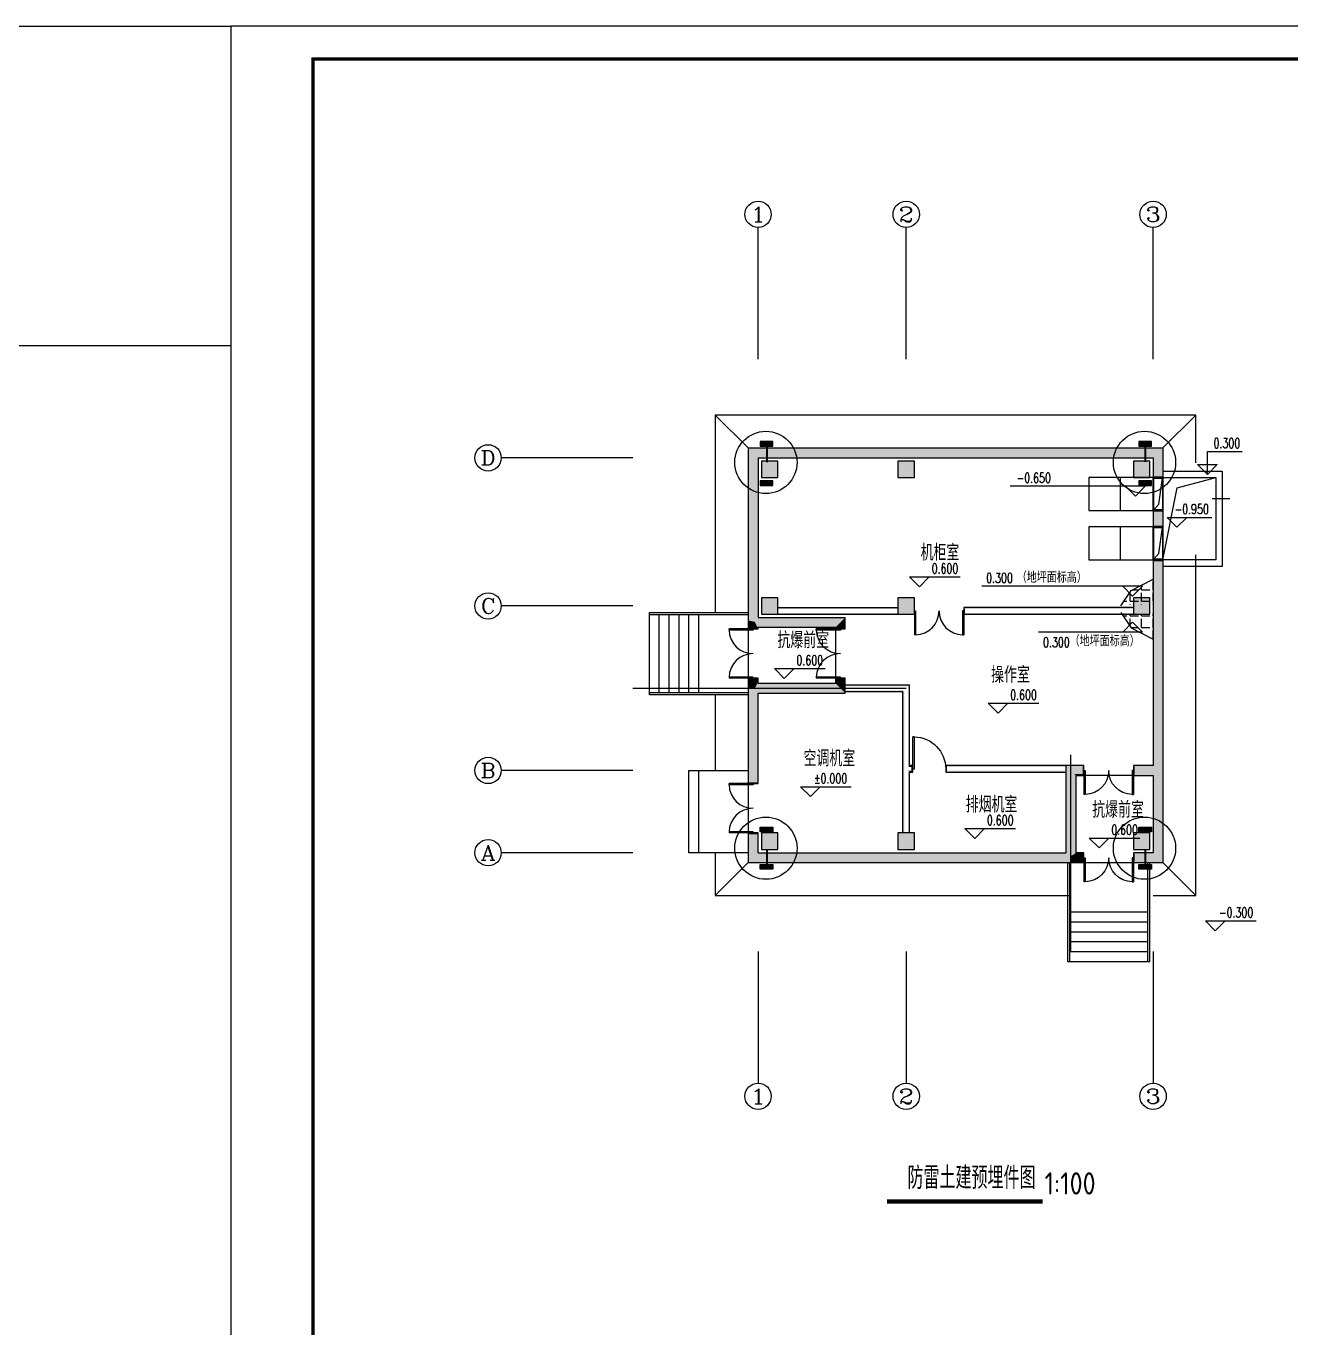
# Model space of a CAD drawing. Extents: x 5279878 to 5976284, y -275259 to -27697.
# Drawn here: x 5659463 to 5697884, y -231683 to -192120 of the extents above; entities that cross this region are included whole.
import ezdxf
from ezdxf.enums import TextEntityAlignment as Align

# ---------------------------------------------------------------- set-up
doc = ezdxf.new("R2010")
doc.units = 0
doc.header["$LTSCALE"] = 1000
doc.header["$MEASUREMENT"] = 0
doc.linetypes.add('CENTER2', pattern=[1.125, 0.75, -0.125, 0.125, -0.125])
doc.layers.get('0').update_dxf_attribs({"linetype": 'CONTINUOUS'})
for name, color, linetype in [('AXIS_TEXT', 7, 'CONTINUOUS'), ('DIM_SYMB', 3, 'CONTINUOUS'), ('PUB_HATCH', 8, 'CONTINUOUS'), ('PUB_TEXT', 7, 'CONTINUOUS'), ('PUB_TITLE', 4, 'CONTINUOUS'), ('WALL', 2, 'CONTINUOUS'), ('WIRE-接地', 4, 'CONTINUOUS'), ('建筑底图', 251, 'CONTINUOUS'), ('电气', 7, 'CONTINUOUS')]:
    doc.layers.add(name, color=color, linetype=linetype)
doc.styles.add('_HZTXT', font='txt.shx', dxfattribs={"width": 0.8, "bigfont": 'HZTXT.shx'})
doc.styles.add('_TCH_AXIS', font='COMPLEX', dxfattribs={"bigfont": 'GBCBIG'})
doc.styles.add('_TCH_DIM', font='SIMPLEX', dxfattribs={"bigfont": 'GBCBIG'})
doc.styles.add('COMPLEX', font='COMPLEX')
doc.styles.get("Standard").update_dxf_attribs({"font": 'GBENOR', "bigfont": 'GBCBIG'})
pattern_1 = [(225, (5730808.87, -174684.247), (22.45064, -22.45064), [])]
pattern_2 = [(225, (5719308.87, -174684.247), (22.45064, -22.45064), [])]

# ---------------------------------------------------------------- blocks, each defined once
blk = doc.blocks.new('$DorLib2D$00000002')
for p, q in [((-0.5, 0), (-0.5, 0.4875)), ((-0.475, 0.4875), (-0.5, 0.4875)), ((-0.475, 0), (-0.475, 0.4875)), ((0.475, 0), (0.475, 0.4875)), ((0.475, 0.4875), (0.5, 0.4875)), ((0.5, 0), (0.5, 0.4875)), ((-0.5, 0), (-0.475, 0)), ((0.5, 0), (0.475, 0))]:
    blk.add_line(p, q)
at = {"lineweight": 13}
for centre, start, end in [((-0.4875, 0), 0, 88.53072), ((0.4875, 0), 91.46928, 180)]:
    blk.add_arc(centre, 0.4875, start, end, dxfattribs=at)
blk = doc.blocks.new('$DorLib2D$00000001')
for p, q in [((0.45, 0.975), (0.5, 0.975)), ((0.45, 0), (0.45, 0.975)), ((0.5, 0), (0.5, 0.975)), ((0.5, 0), (0.45, 0))]:
    blk.add_line(p, q)
at = {"lineweight": 13}
blk.add_arc((0.475, 0), 0.975, 91.4693, 180, dxfattribs=at)
blk = doc.blocks.new('_FZH')
blk.add_lwpolyline([(-0.5, -0.5), (0.5, -0.5), (0.5, 0.5), (-0.5, 0.5)], close=True)
at = {"layer": 'PUB_HATCH'}
blk.add_solid([(-0.5, -0.5), (0.5, -0.5), (-0.5, 0.5), (0.5, 0.5)], dxfattribs=at)
blk = doc.blocks.new('_AXISO')
blk.add_circle((0, 0), 0.5)
at = {"layer": 'AXIS_TEXT', "style": 'COMPLEX', "width": 1.041667}
blk.add_attdef('A', text='', height=0.56, dxfattribs=at).set_placement((-0.25, -0.28), (0.25, -0.28), align=Align.FIT)

msp = doc.modelspace()

# ---------------------------------------------------------------- hatches: boundary and pattern name
at = {"layer": '建筑底图'}
for points in [[(5681697.2, -205241.9), (5681397.2, -204941.9), (5681397.2, -210191.9), (5681437.2, -210191.9), (5681597.2, -210225.2), (5681657.2, -210131.9), (5681697.2, -210091.9)], [(5681397.2, -204941.9), (5681397.2, -210191.9), (5681437.2, -210191.9), (5681437.2, -204981.9)], [(5681397.2, -204941.9), (5681697.2, -205241.9), (5693697.2, -205241.9), (5693997.2, -204941.9)], [(5681397.2, -204941.9), (5693997.2, -204941.9), (5693957.2, -204981.9), (5681437.2, -204981.9)], [(5681697.2, -205241.9), (5681697.2, -210091.9), (5681657.2, -210131.9), (5681657.2, -205201.9)], [(5681697.2, -205241.9), (5693697.2, -205241.9), (5693737.2, -205201.9), (5681657.2, -205201.9)], [(5693997.2, -204941.9), (5693697.2, -205241.9), (5693697.2, -205841.7), (5693997.2, -205841.7)], [(5693697.2, -205241.9), (5693697.2, -205841.7), (5693737.2, -205841.7), (5693737.2, -205201.9)], [(5693997.2, -204941.9), (5693997.2, -205841.7), (5693957.2, -205841.7), (5693957.2, -204981.9)], [(5682297.2, -205341.9), (5681797.2, -205341.9), (5681837.2, -205381.9), (5682257.2, -205381.9)], [(5681797.2, -205341.9), (5681797.2, -205841.9), (5681837.2, -205801.9), (5681837.2, -205381.9)], [(5682297.2, -205841.9), (5682297.2, -205341.9), (5682257.2, -205381.9), (5682257.2, -205801.9)], [(5686447.2, -205341.9), (5685947.2, -205341.9), (5685987.2, -205381.9), (5686407.2, -205381.9)], [(5685947.2, -205341.9), (5685947.2, -205841.9), (5685987.2, -205801.9), (5685987.2, -205381.9)], [(5686447.2, -205841.9), (5686447.2, -205341.9), (5686407.2, -205381.9), (5686407.2, -205801.9)], [(5693597.2, -205341.9), (5693097.2, -205341.9), (5693137.2, -205381.9), (5693557.2, -205381.9)], [(5693097.2, -205341.9), (5693097.2, -205841.9), (5693137.2, -205801.9), (5693137.2, -205381.9)], [(5693597.2, -205841.9), (5693597.2, -205341.9), (5693557.2, -205381.9), (5693557.2, -205801.9)], [(5681797.2, -205841.9), (5682297.2, -205841.9), (5682257.2, -205801.9), (5681837.2, -205801.9)], [(5685947.2, -205841.9), (5686447.2, -205841.9), (5686407.2, -205801.9), (5685987.2, -205801.9)], [(5693097.2, -205841.9), (5693597.2, -205841.9), (5693557.2, -205801.9), (5693137.2, -205801.9)], [(5693997.2, -205841.7), (5693697.2, -205841.7), (5693697.2, -205801.7), (5693997.2, -205801.7)], [(5693997.2, -206841.7), (5693697.2, -206841.7), (5693697.2, -207341.7), (5693997.2, -207341.7)], [(5693697.2, -206841.7), (5693697.2, -207341.7), (5693737.2, -207341.7), (5693737.2, -206841.7)], [(5693997.2, -206841.7), (5693697.2, -206841.7), (5693697.2, -206881.7), (5693997.2, -206881.7)], [(5693997.2, -206841.7), (5693997.2, -207341.7), (5693957.2, -207341.7), (5693957.2, -206841.7)], [(5693997.2, -207341.7), (5693697.2, -207341.7), (5693697.2, -207301.7), (5693997.2, -207301.7)], [(5693997.2, -208341.7), (5693697.2, -208341.7), (5693697.2, -214592.2), (5693737.2, -214632.2), (5693797.2, -214725.5), (5693957.2, -214692.2), (5693997.2, -214692.2)], [(5693697.2, -208341.7), (5693697.2, -214592.2), (5693737.2, -214632.2), (5693737.2, -208341.7)], [(5693997.2, -208341.7), (5693697.2, -208341.7), (5693697.2, -208381.7), (5693997.2, -208381.7)], [(5693997.2, -208341.7), (5693997.2, -214692.2), (5693957.2, -214692.2), (5693957.2, -208341.7)], [(5682297.2, -209491.9), (5681797.2, -209491.9), (5681837.2, -209531.9), (5682257.2, -209531.9)], [(5681797.2, -209491.9), (5681797.2, -209991.9), (5681837.2, -209951.9), (5681837.2, -209531.9)], [(5682297.2, -209991.9), (5682297.2, -209491.9), (5682257.2, -209531.9), (5682257.2, -209951.9)], [(5686447.2, -209491.9), (5685947.2, -209491.9), (5685987.2, -209531.9), (5686407.2, -209531.9)], [(5685947.2, -209491.9), (5685947.2, -209991.9), (5685987.2, -209951.9), (5685987.2, -209531.9)], [(5686447.2, -209991.9), (5686447.2, -209491.9), (5686407.2, -209531.9), (5686407.2, -209951.9)], [(5693597.2, -209491.9), (5693097.2, -209491.9), (5693137.2, -209531.9), (5693557.2, -209531.9)], [(5693097.2, -209491.9), (5693097.2, -209991.9), (5693137.2, -209951.9), (5693137.2, -209531.9)], [(5693597.2, -209991.9), (5693597.2, -209491.9), (5693557.2, -209531.9), (5693557.2, -209951.9)], [(5681797.2, -209991.9), (5682297.2, -209991.9), (5682257.2, -209951.9), (5681837.2, -209951.9)], [(5685947.2, -209831.9), (5685947.2, -209791.9), (5682297.2, -209791.9), (5682297.2, -209831.9)], [(5685947.2, -209991.9), (5685947.2, -209951.9), (5682297.2, -209951.9), (5682297.2, -209991.9)], [(5685947.2, -209991.9), (5686447.2, -209991.9), (5686407.2, -209951.9), (5685987.2, -209951.9)], [(5693097.2, -209831.9), (5693097.2, -209791.9), (5687947.2, -209791.9), (5687987.2, -209831.9)], [(5687947.2, -209791.9), (5687947.2, -209991.9), (5687987.2, -209951.9), (5687987.2, -209831.9)], [(5693097.2, -209991.9), (5693097.2, -209951.9), (5687987.2, -209951.9), (5687947.2, -209991.9)], [(5693097.2, -209991.9), (5693597.2, -209991.9), (5693557.2, -209951.9), (5693137.2, -209951.9)], [(5681437.2, -210191.9), (5681397.2, -210191.9), (5681397.2, -210441.9), (5681697.2, -210441.9), (5681697.2, -210391.9), (5681657.2, -210351.9), (5681597.2, -210225.2)], [(5681397.2, -210191.9), (5681397.2, -210441.9), (5681437.2, -210401.9), (5681437.2, -210191.9)], [(5681397.2, -210441.9), (5681697.2, -210441.9), (5681657.2, -210401.9), (5681437.2, -210401.9)], [(5681597.2, -210225.2), (5681657.2, -210351.9), (5681697.2, -210391.9), (5684047.2, -210391.9), (5684347.2, -210091.9), (5681697.2, -210091.9), (5681657.2, -210131.9)], [(5681697.2, -210091.9), (5684347.2, -210091.9), (5684307.2, -210131.9), (5681657.2, -210131.9)], [(5681697.2, -210441.9), (5681697.2, -210391.9), (5681657.2, -210351.9), (5681657.2, -210401.9)], [(5681697.2, -210391.9), (5684047.2, -210391.9), (5684087.2, -210351.9), (5681657.2, -210351.9)], [(5684347.2, -210091.9), (5684047.2, -210391.9), (5684047.2, -210441.4), (5684347.2, -210441.4)], [(5684047.2, -210391.9), (5684047.2, -210441.4), (5684087.2, -210401.4), (5684087.2, -210351.9)], [(5684047.2, -210441.4), (5684347.2, -210441.4), (5684307.2, -210401.4), (5684087.2, -210401.4)], [(5684347.2, -210441.4), (5684347.2, -210091.9), (5684307.2, -210131.9), (5684307.2, -210401.4)], [(5681657.2, -212131.9), (5681697.2, -212091.9), (5681697.2, -211941.9), (5681397.2, -211941.9), (5681397.2, -212241.9), (5681597.2, -212241.9)], [(5681697.2, -211941.9), (5681397.2, -211941.9), (5681437.2, -211981.9), (5681657.2, -211981.9)], [(5681397.2, -211941.9), (5681397.2, -212241.9), (5681437.2, -212241.9), (5681437.2, -211981.9)], [(5681697.2, -212091.9), (5681697.2, -211941.9), (5681657.2, -211981.9), (5681657.2, -212131.9)], [(5684047.2, -212091.9), (5684347.2, -212391.9), (5684347.2, -211941.4), (5684047.2, -211941.4)], [(5684347.2, -211941.4), (5684047.2, -211941.4), (5684087.2, -211981.4), (5684307.2, -211981.4)], [(5684047.2, -211941.4), (5684047.2, -212091.9), (5684087.2, -212131.9), (5684087.2, -211981.4)], [(5684347.2, -212391.9), (5684347.2, -211941.4), (5684307.2, -211981.4), (5684307.2, -212351.9)], [(5681597.2, -212241.9), (5681397.2, -212241.9), (5681397.2, -215141.9), (5681697.2, -215141.9), (5681697.2, -212391.9), (5681657.2, -212351.9)], [(5681397.2, -212241.9), (5681397.2, -215141.9), (5681437.2, -215101.9), (5681437.2, -212241.9)], [(5681597.2, -212241.9), (5681657.2, -212351.9), (5681697.2, -212391.9), (5684347.2, -212391.9), (5684047.2, -212091.9), (5681697.2, -212091.9), (5681657.2, -212131.9)], [(5681697.2, -212091.9), (5684047.2, -212091.9), (5684087.2, -212131.9), (5681657.2, -212131.9)], [(5681697.2, -215141.9), (5681697.2, -212391.9), (5681657.2, -212351.9), (5681657.2, -215101.9)], [(5681697.2, -212391.9), (5684347.2, -212391.9), (5684307.2, -212351.9), (5681657.2, -212351.9)], [(5684347.2, -212141.9), (5686297.2, -212141.9), (5686257.2, -212181.9), (5684347.2, -212181.9)], [(5684347.2, -212341.9), (5686097.2, -212341.9), (5686137.2, -212301.9), (5684347.2, -212301.9)], [(5686097.2, -214692.2), (5686097.2, -212341.9), (5686137.2, -212301.9), (5686137.2, -214692.2)], [(5686297.2, -214592.2), (5686297.2, -212141.9), (5686257.2, -212181.9), (5686257.2, -214632.2)], [(5686097.2, -216641.9), (5686137.2, -216641.9), (5686137.2, -214692.2), (5686097.2, -214692.2)], [(5686397.2, -214592.2), (5686297.2, -214592.2), (5686257.2, -214632.2), (5686357.2, -214632.2)], [(5686257.2, -216641.9), (5686297.2, -216641.9), (5686297.2, -214792.2), (5686257.2, -214752.2)], [(5686297.2, -214792.2), (5686397.2, -214792.2), (5686357.2, -214752.2), (5686257.2, -214752.2)], [(5686397.2, -214792.2), (5686397.2, -214592.2), (5686357.2, -214632.2), (5686357.2, -214752.2)], [(5691047.2, -214592.2), (5687397.2, -214592.2), (5687437.2, -214632.2), (5691047.2, -214632.2)], [(5687397.2, -214592.2), (5687397.2, -214792.2), (5687437.2, -214752.2), (5687437.2, -214632.2)], [(5687397.2, -214792.2), (5691047.2, -214792.2), (5691047.2, -214752.2), (5687437.2, -214752.2)], [(5691347.2, -214892.2), (5691047.2, -214592.2), (5691047.2, -217241.9), (5691087.2, -217281.9), (5691197.2, -217341.9), (5691307.2, -217281.9), (5691347.2, -217241.9)], [(5691047.2, -214592.2), (5691047.2, -217241.9), (5691087.2, -217281.9), (5691087.2, -214632.2)], [(5691047.2, -214592.2), (5691347.2, -214892.2), (5691597.5, -214892.2), (5691597.5, -214592.2)], [(5691597.5, -214592.2), (5691047.2, -214592.2), (5691087.2, -214632.2), (5691557.5, -214632.2)], [(5691597.5, -214892.2), (5691597.5, -214592.2), (5691557.5, -214632.2), (5691557.5, -214852.2)], [(5693737.2, -214632.2), (5693697.2, -214592.2), (5693097.5, -214592.2), (5693097.5, -214892.2), (5693697.2, -214892.2), (5693737.2, -214852.2), (5693797.2, -214725.5)], [(5693697.2, -214592.2), (5693097.5, -214592.2), (5693137.5, -214632.2), (5693737.2, -214632.2)], [(5693097.5, -214592.2), (5693097.5, -214892.2), (5693137.5, -214852.2), (5693137.5, -214632.2)], [(5693797.2, -214725.5), (5693737.2, -214852.2), (5693697.2, -214892.2), (5693697.2, -217241.9), (5693997.2, -217541.9), (5693997.2, -214692.2), (5693957.2, -214692.2)], [(5693997.2, -214692.2), (5693997.2, -217541.9), (5693957.2, -217501.9), (5693957.2, -214692.2)], [(5681397.2, -215141.9), (5681697.2, -215141.9), (5681657.2, -215101.9), (5681437.2, -215101.9)], [(5691347.2, -214892.2), (5691347.2, -217241.9), (5691307.2, -217281.9), (5691307.2, -214852.2)], [(5691347.2, -214892.2), (5691597.5, -214892.2), (5691557.5, -214852.2), (5691307.2, -214852.2)], [(5693097.5, -214892.2), (5693697.2, -214892.2), (5693737.2, -214852.2), (5693137.5, -214852.2)], [(5693697.2, -214892.2), (5693697.2, -217241.9), (5693737.2, -217281.9), (5693737.2, -214852.2)], [(5681397.2, -217541.9), (5681697.2, -217241.9), (5681697.2, -216641.9), (5681397.2, -216641.9)], [(5681697.2, -216641.9), (5681397.2, -216641.9), (5681437.2, -216681.9), (5681657.2, -216681.9)], [(5681397.2, -216641.9), (5681397.2, -217541.9), (5681437.2, -217501.9), (5681437.2, -216681.9)], [(5681697.2, -217241.9), (5681697.2, -216641.9), (5681657.2, -216681.9), (5681657.2, -217281.9)], [(5681797.2, -216641.9), (5681797.2, -217141.9), (5681837.2, -217101.9), (5681837.2, -216681.9)], [(5682297.2, -216641.9), (5681797.2, -216641.9), (5681837.2, -216681.9), (5682257.2, -216681.9)], [(5682297.2, -217141.9), (5682297.2, -216641.9), (5682257.2, -216681.9), (5682257.2, -217101.9)], [(5685947.2, -216641.9), (5685947.2, -217141.9), (5685987.2, -217101.9), (5685987.2, -216681.9)], [(5686447.2, -216641.9), (5685947.2, -216641.9), (5685987.2, -216681.9), (5686407.2, -216681.9)], [(5686447.2, -217141.9), (5686447.2, -216641.9), (5686407.2, -216681.9), (5686407.2, -217101.9)], [(5693597.2, -216641.9), (5693097.2, -216641.9), (5693137.2, -216681.9), (5693557.2, -216681.9)], [(5693097.2, -216641.9), (5693097.2, -217141.9), (5693137.2, -217101.9), (5693137.2, -216681.9)], [(5693597.2, -217141.9), (5693597.2, -216641.9), (5693557.2, -216681.9), (5693557.2, -217101.9)], [(5681797.2, -217141.9), (5682297.2, -217141.9), (5682257.2, -217101.9), (5681837.2, -217101.9)], [(5685947.2, -217141.9), (5686447.2, -217141.9), (5686407.2, -217101.9), (5685987.2, -217101.9)], [(5693097.2, -217141.9), (5693597.2, -217141.9), (5693557.2, -217101.9), (5693137.2, -217101.9)], [(5681697.2, -217241.9), (5681397.2, -217541.9), (5691197.2, -217541.9), (5691197.2, -217341.9), (5691087.2, -217281.9), (5691047.2, -217241.9)], [(5681397.2, -217541.9), (5691197.2, -217541.9), (5691197.2, -217501.9), (5681437.2, -217501.9)], [(5681697.2, -217241.9), (5691047.2, -217241.9), (5691087.2, -217281.9), (5681657.2, -217281.9)], [(5691197.2, -217341.9), (5691197.2, -217541.9), (5691597.5, -217541.9), (5691597.5, -217241.9), (5691347.2, -217241.9), (5691307.2, -217281.9)], [(5691197.2, -217541.9), (5691597.5, -217541.9), (5691557.5, -217501.9), (5691197.2, -217501.9)], [(5691597.5, -217241.9), (5691347.2, -217241.9), (5691307.2, -217281.9), (5691557.5, -217281.9)], [(5691597.5, -217541.9), (5691597.5, -217241.9), (5691557.5, -217281.9), (5691557.5, -217501.9)], [(5693997.2, -217541.9), (5693697.2, -217241.9), (5693097.5, -217241.9), (5693097.5, -217541.9)], [(5693697.2, -217241.9), (5693097.5, -217241.9), (5693137.5, -217281.9), (5693737.2, -217281.9)], [(5693097.5, -217241.9), (5693097.5, -217541.9), (5693137.5, -217501.9), (5693137.5, -217281.9)], [(5693097.5, -217541.9), (5693997.2, -217541.9), (5693957.2, -217501.9), (5693137.5, -217501.9)]]:
    msp.add_hatch(color=256, dxfattribs=at).paths.add_polyline_path(points)
h = msp.add_hatch(dxfattribs=at)
h.set_pattern_fill('ANGLE', color=256, scale=100, style=0)
h.set_pattern_definition([(0, (3288760.74, 613933.66), (0, 349.25), [254, -95.25]), (90, (3288760.74, 613933.66), (-349.25, 2e-14), [254, -95.25])])
h.paths.add_polyline_path([(5693697.2, -208929.6), (5693030.2, -209276.1), (5692749.6, -209697.3), (5693697.2, -209697.3)])
h = msp.add_hatch(dxfattribs=at)
h.set_pattern_fill('ANGLE', color=256, scale=100, style=0)
h.set_pattern_definition([(0, (3288760.74, 607900.14), (0, 349.25), [254, -95.25]), (90, (3288760.74, 607900.14), (-349.25, 2e-14), [254, -95.25])])
h.paths.add_polyline_path([(5693697.2, -209986.5), (5693697.2, -210754.2), (5693030.2, -210407.8), (5692749.6, -209986.5)])
at = {"layer": '电气'}
h = msp.add_hatch(dxfattribs=at)
h.set_pattern_fill('ANSI31', color=256, scale=20, angle=360, style=0)
h.set_pattern_definition(pattern_2)
h.paths.add_polyline_path([(5681763.5, -204742.8), (5681763.5, -204884.7), (5682148.5, -204884.7), (5682148.5, -204742.8)])
h = msp.add_hatch(dxfattribs=at)
h.set_pattern_fill('ANSI31', color=256, scale=20, angle=360, style=0)
h.set_pattern_definition(pattern_1)
h.paths.add_polyline_path([(5693263.5, -204742.8), (5693263.5, -204884.7), (5693648.5, -204884.7), (5693648.5, -204742.8)])
h = msp.add_hatch(dxfattribs=at)
h.set_pattern_fill('ANSI31', color=256, scale=20, angle=360, style=0)
h.set_pattern_definition([(225, (5719308.87, -173908.49), (22.45064, -22.45064), [])])
h.paths.add_polyline_path([(5681763.5, -205943.8), (5681763.5, -206085.7), (5682148.5, -206085.7), (5682148.5, -205943.8)])
h = msp.add_hatch(dxfattribs=at)
h.set_pattern_fill('ANSI31', color=256, scale=20, angle=360, style=0)
h.set_pattern_definition([(225, (5730808.87, -173908.49), (22.45064, -22.45064), [])])
h.paths.add_polyline_path([(5693263.5, -205943.8), (5693263.5, -206085.7), (5693648.5, -206085.7), (5693648.5, -205943.8)])
h = msp.add_hatch(dxfattribs=at)
h.set_pattern_fill('ANSI31', color=256, scale=20, angle=360, style=0)
h.set_pattern_definition([(225, (5719308.87, -173551.353), (22.45064, -22.45064), [])])
h.paths.add_polyline_path([(5681763.5, -216608.1), (5681763.5, -216466.2), (5682148.5, -216466.2), (5682148.5, -216608.1)])
h = msp.add_hatch(dxfattribs=at)
h.set_pattern_fill('ANSI31', color=256, scale=20, angle=360, style=0)
h.set_pattern_definition([(225, (5730808.87, -173551.353), (22.45064, -22.45064), [])])
h.paths.add_polyline_path([(5693263.5, -216608.1), (5693263.5, -216466.2), (5693648.5, -216466.2), (5693648.5, -216608.1)])
h = msp.add_hatch(dxfattribs=at)
h.set_pattern_fill('ANSI31', color=256, scale=20, angle=360, style=0)
h.set_pattern_definition(pattern_2)
h.paths.add_polyline_path([(5681763.5, -217741), (5681763.5, -217599.1), (5682148.5, -217599.1), (5682148.5, -217741)])
h = msp.add_hatch(dxfattribs=at)
h.set_pattern_fill('ANSI31', color=256, scale=20, angle=360, style=0)
h.set_pattern_definition(pattern_1)
h.paths.add_polyline_path([(5693263.5, -217741), (5693263.5, -217599.1), (5693648.5, -217599.1), (5693648.5, -217741)])

# ---------------------------------------------------------------- linework, layer by layer
at = {"layer": 'DIM_SYMB', "const_width": 140}
msp.add_lwpolyline([(5685617.6, -227840.5), (5690342.1, -227840.5)], dxfattribs=at)
at = {"layer": 'PUB_TITLE', "color": 4}
msp.add_lwpolyline([(5665679.7, -251519.8), (5749779.7, -251519.8), (5749779.7, -192119.8), (5665679.7, -192119.8)], close=True, dxfattribs=at)
at = {"layer": 'PUB_TITLE', "color": 4, "const_width": 100}
msp.add_lwpolyline([(5668179.7, -250519.8), (5748779.7, -250519.8), (5748779.7, -193119.8), (5668179.7, -193119.8)], close=True, dxfattribs=at)
at = {"layer": 'WALL', "color": 1, "ltscale": 10}
msp.add_lwpolyline([(5652948.1, -192119.8), (5665679.7, -192119.8), (5665679.7, -201834.9), (5652948.1, -201834.9)], close=True, dxfattribs=at)
at = {"layer": 'WIRE-接地', "linetype": 'CENTER2', "const_width": 60}
for points in [[(5681965.1, -205377), (5681965.1, -204884.7)], [(5693465.1, -205366.7), (5693465.1, -204884.7)], [(5681965.1, -217144.8), (5681965.1, -217599.1)], [(5693465.1, -217145.4), (5693465.1, -217599.1)]]:
    msp.add_lwpolyline(points, dxfattribs=at)
at = {"layer": '建筑底图'}
for p, q in [((5681697.2, -202241.9), (5681697.2, -198241.9)), ((5686197.2, -202241.9), (5686197.2, -198241.9)), ((5693697.2, -202241.9), (5693697.2, -198241.9)), ((5680397.2, -203941.9), (5681397.2, -204941.9)), ((5694997.2, -203941.9), (5693997.2, -204941.9)), ((5677897.2, -205241.9), (5673897.2, -205241.9)), ((5681397.2, -204941.9), (5681397.2, -210191.9)), ((5681397.2, -204941.9), (5693997.2, -204941.9)), ((5681697.2, -205241.9), (5681697.2, -210091.9)), ((5681697.2, -205241.9), (5693697.2, -205241.9)), ((5693697.2, -205241.9), (5693697.2, -205841.7)), ((5693997.2, -204941.9), (5693997.2, -205841.7)), ((5695345.4, -205747.7), (5695345.4, -205047.7)), ((5695345.4, -205047.7), (5696402.7, -205047.7)), ((5695345.4, -205747.7), (5695045.4, -205447.7)), ((5695045.4, -205447.7), (5695645.4, -205447.7)), ((5695345.4, -205747.7), (5695645.4, -205447.7)), ((5693457, -206103.5), (5689359.1, -206103.5)), ((5693157, -206403.5), (5692857, -206103.5)), ((5693157, -206403.5), (5693457, -206103.5)), ((5693997.2, -205841.7), (5693697.2, -205841.7)), ((5693697.2, -206841.7), (5693697.2, -207341.7)), ((5693997.2, -206841.7), (5693697.2, -206841.7)), ((5693997.2, -206841.7), (5693997.2, -207341.7)), ((5694418.8, -207352.6), (5694118.8, -207052.6)), ((5694118.8, -207052.6), (5695476.1, -207052.6)), ((5694418.8, -207352.6), (5694718.8, -207052.6)), ((5693997.2, -207341.7), (5693697.2, -207341.7)), ((5693697.2, -208341.7), (5693697.2, -214592.2)), ((5693997.2, -208341.7), (5693697.2, -208341.7)), ((5693997.2, -208341.7), (5693997.2, -214692.2)), ((5686599.5, -209157.4), (5686299.5, -208857.4)), ((5686299.5, -208857.4), (5687839.8, -208857.4)), ((5686599.5, -209157.4), (5686899.5, -208857.4)), ((5693375.5, -209144.4), (5688489.7, -209144.4)), ((5693075.5, -209444.4), (5692775.5, -209144.4)), ((5693075.5, -209444.4), (5693375.5, -209144.4)), ((5677897.2, -209741.9), (5673897.2, -209741.9)), ((5678697.2, -212381.9), (5678697.2, -210001.9)), ((5678997.2, -212381.9), (5678997.2, -210001.9)), ((5679297.2, -212381.9), (5679297.2, -210001.9)), ((5679597.2, -212381.9), (5679597.2, -210001.9)), ((5679897.2, -212381.9), (5679897.2, -210001.9)), ((5682297.2, -209791.9), (5685947.2, -209791.9)), ((5682297.2, -209991.9), (5685947.2, -209991.9)), ((5693097.2, -209791.9), (5687947.2, -209791.9)), ((5687947.2, -209791.9), (5687947.2, -209991.9)), ((5687947.2, -209991.9), (5693097.2, -209991.9)), ((5681397.2, -210191.9), (5681397.2, -210441.9)), ((5681397.2, -210441.9), (5681697.2, -210441.9)), ((5681397.2, -210441.9), (5681397.2, -211941.9)), ((5681697.2, -210091.9), (5684347.2, -210091.9)), ((5681697.2, -210441.9), (5681697.2, -210391.9)), ((5681697.2, -210391.9), (5684047.2, -210391.9)), ((5684047.2, -210391.9), (5684047.2, -210441.4)), ((5684047.2, -210441.4), (5684347.2, -210441.4)), ((5684047.2, -210441.4), (5684047.2, -211941.4)), ((5684347.2, -210441.4), (5684347.2, -210091.9)), ((5693075.5, -210239.5), (5692775.5, -210539.5)), ((5693075.5, -210239.5), (5693375.5, -210539.5)), ((5693375.5, -210539.5), (5690217.2, -210539.5)), ((5682493.6, -211947.6), (5682193.6, -211647.6)), ((5682193.6, -211647.6), (5683733.8, -211647.6)), ((5682493.6, -211947.6), (5682793.6, -211647.6)), ((5681697.2, -211941.9), (5681397.2, -211941.9)), ((5681397.2, -211941.9), (5681397.2, -212241.9)), ((5681697.2, -212091.9), (5681697.2, -211941.9)), ((5684347.2, -211941.4), (5684047.2, -211941.4)), ((5684047.2, -211941.4), (5684047.2, -212091.9)), ((5684347.2, -212391.9), (5684347.2, -211941.4)), ((5677897.2, -212241.9), (5686197.2, -212241.9)), ((5681397.2, -212241.9), (5681397.2, -215141.9)), ((5681697.2, -212091.9), (5684047.2, -212091.9)), ((5681697.2, -215141.9), (5681697.2, -212391.9)), ((5681697.2, -212391.9), (5684347.2, -212391.9)), ((5684347.2, -212141.9), (5686297.2, -212141.9)), ((5684347.2, -212341.9), (5686097.2, -212341.9)), ((5686097.2, -214692.2), (5686097.2, -212341.9)), ((5686297.2, -214592.2), (5686297.2, -212141.9)), ((5688985.7, -212998.8), (5688685.7, -212698.8)), ((5688685.7, -212698.8), (5690225.9, -212698.8)), ((5688985.7, -212998.8), (5689285.7, -212698.8)), ((5691197.5, -220241.9), (5691197.5, -214264.4)), ((5677897.2, -214741.9), (5673897.2, -214741.9)), ((5679897.2, -217241.9), (5679897.2, -214741.9)), ((5686097.2, -216641.9), (5686097.2, -214692.2)), ((5686397.2, -214592.2), (5686297.2, -214592.2)), ((5686297.2, -216641.9), (5686297.2, -214792.2)), ((5686297.2, -214792.2), (5686397.2, -214792.2)), ((5686397.2, -214792.2), (5686397.2, -214592.2)), ((5691047.2, -214592.2), (5687397.2, -214592.2)), ((5687397.2, -214592.2), (5687397.2, -214792.2)), ((5687397.2, -214792.2), (5691047.2, -214792.2)), ((5691047.2, -214592.2), (5691047.2, -217241.9)), ((5691597.5, -214592.2), (5691047.2, -214592.2)), ((5691197.2, -220241.9), (5691197.2, -214741.9)), ((5691597.5, -214892.2), (5691597.5, -214592.2)), ((5693697.2, -214592.2), (5693097.5, -214592.2)), ((5693097.5, -214592.2), (5693097.5, -214892.2)), ((5693997.2, -214692.2), (5693997.2, -217541.9)), ((5681397.2, -215141.9), (5681397.2, -216641.9)), ((5681397.2, -215141.9), (5681697.2, -215141.9)), ((5691347.2, -214892.2), (5691347.2, -217241.9)), ((5691347.2, -214892.2), (5691597.5, -214892.2)), ((5693097.5, -214892.2), (5691597.5, -214892.2)), ((5693097.5, -214892.2), (5693697.2, -214892.2)), ((5693697.2, -214892.2), (5693697.2, -217241.9)), ((5683287.2, -215537.5), (5682987.2, -215237.5)), ((5682987.2, -215237.5), (5684527.4, -215237.5)), ((5683287.2, -215537.5), (5683587.2, -215237.5)), ((5681697.2, -216641.9), (5681397.2, -216641.9)), ((5681397.2, -216641.9), (5681397.2, -217541.9)), ((5681697.2, -217241.9), (5681697.2, -216641.9)), ((5688278.6, -216807.5), (5687978.6, -216507.5)), ((5687978.6, -216507.5), (5689518.8, -216507.5)), ((5688278.6, -216807.5), (5688578.6, -216507.5)), ((5692055.8, -217097.6), (5691755.8, -216797.6)), ((5691755.8, -216797.6), (5693296, -216797.6)), ((5692055.8, -217097.6), (5692355.8, -216797.6)), ((5677897.2, -217241.9), (5673897.2, -217241.9)), ((5680397.2, -218541.9), (5681397.2, -217541.9)), ((5681397.2, -217541.9), (5691197.2, -217541.9)), ((5681697.2, -217241.9), (5691047.2, -217241.9)), ((5691197.2, -217541.9), (5691597.5, -217541.9)), ((5691597.5, -217241.9), (5691347.2, -217241.9)), ((5691597.5, -217541.9), (5691597.5, -217241.9)), ((5691597.5, -217541.9), (5693097.5, -217541.9)), ((5693697.2, -217241.9), (5693097.5, -217241.9)), ((5693097.5, -217241.9), (5693097.5, -217541.9)), ((5693097.5, -217541.9), (5693997.2, -217541.9)), ((5694997.2, -218541.9), (5693997.2, -217541.9)), ((5691157.5, -219041.9), (5693537.5, -219041.9)), ((5691157.5, -219341.9), (5693537.5, -219341.9)), ((5695583.8, -219613.5), (5695283.8, -219313.5)), ((5695283.8, -219313.5), (5696824, -219313.5)), ((5695583.8, -219613.5), (5695883.8, -219313.5)), ((5691157.5, -219641.9), (5693537.5, -219641.9)), ((5691157.5, -219941.9), (5693537.5, -219941.9)), ((5681697.2, -220241.9), (5681697.2, -224241.9)), ((5686197.2, -220241.9), (5686197.2, -224241.9)), ((5691157.5, -220241.9), (5693537.5, -220241.9)), ((5693697.2, -220241.9), (5693697.2, -224241.9))]:
    msp.add_line(p, q, dxfattribs=at)
for points in [[(5694997.2, -205391.7), (5694997.2, -203941.9), (5680397.2, -203941.9), (5680397.2, -209941.4)], [(5693997.2, -205641.7), (5695797.2, -205641.7), (5695797.2, -208541.7), (5693997.2, -208541.7)], [(5692697.2, -205841.7), (5691747.2, -205841.7), (5691747.2, -206841.7), (5692697.2, -206841.7)], [(5693697.2, -205841.7), (5692697.2, -205841.7), (5692697.2, -206841.7), (5693697.2, -206841.7)], [(5693717.2, -206821.7), (5693873.5, -206647.7), (5693977.2, -205861.7)], [(5693997.2, -205841.7), (5695597.2, -205841.7), (5695597.2, -208341.7), (5693997.2, -208341.7)], [(5693997.2, -208341.7), (5694432.5, -206150.1), (5695597.2, -205841.7)], [(5695489.6, -206473.9), (5696031.6, -206473.9)], [(5692697.2, -207341.7), (5691747.2, -207341.7), (5691747.2, -208341.7), (5692697.2, -208341.7)], [(5693697.2, -207341.7), (5692697.2, -207341.7), (5692697.2, -208341.7), (5693697.2, -208341.7)], [(5693717.2, -208321.7), (5693873.5, -208147.7), (5693977.2, -207361.7)], [(5694997.2, -217241.9), (5694997.2, -208188.7)], [(5692719.9, -209741.9), (5693030.2, -209276.1), (5693697.2, -208929.6)], [(5681397.2, -212441.9), (5678397.2, -212441.9), (5678397.2, -209941.9), (5681397.2, -209941.9)], [(5678397.2, -210001.9), (5681397.2, -210001.9)], [(5692719.9, -209941.9), (5693030.2, -210407.8), (5693697.2, -210754.2)], [(5681397.2, -212381.9), (5678397.2, -212381.9)], [(5680397.2, -212441.4), (5680397.2, -214741.9)], [(5681397.2, -217241.9), (5679597.2, -217241.9), (5679597.2, -214741.9), (5681397.2, -214741.9)], [(5680397.2, -217241.9), (5680397.2, -218541.9), (5691197.5, -218541.9)], [(5691097.5, -217541.9), (5691097.5, -220541.9), (5693597.5, -220541.9), (5693597.5, -217541.9)], [(5691157.5, -217541.9), (5691157.5, -220541.9)], [(5693537.5, -220541.9), (5693537.5, -217541.9)], [(5693697.5, -218541.9), (5694997.2, -218541.9), (5694997.2, -217241.6)]]:
    msp.add_lwpolyline(points, dxfattribs=at)
for points in [[(5693697.2, -205841.7), (5693997.2, -205841.7), (5693997.2, -206841.7), (5693697.2, -206841.7)], [(5693717.2, -205861.7), (5693977.2, -205861.7), (5693977.2, -206821.7), (5693717.2, -206821.7)], [(5693697.2, -207341.7), (5693997.2, -207341.7), (5693997.2, -208341.7), (5693697.2, -208341.7)], [(5693717.2, -207361.7), (5693977.2, -207361.7), (5693977.2, -208321.7), (5693717.2, -208321.7)]]:
    msp.add_lwpolyline(points, close=True, dxfattribs=at)
at = {"layer": '电气'}
for points in [[(5681763.5, -204742.8), (5681763.5, -204884.7), (5682148.5, -204884.7), (5682148.5, -204742.8)], [(5693263.5, -204742.8), (5693263.5, -204884.7), (5693648.5, -204884.7), (5693648.5, -204742.8)], [(5681763.5, -205943.8), (5681763.5, -206085.7), (5682148.5, -206085.7), (5682148.5, -205943.8)], [(5693263.5, -205943.8), (5693263.5, -206085.7), (5693648.5, -206085.7), (5693648.5, -205943.8)], [(5681763.5, -216608.1), (5681763.5, -216466.2), (5682148.5, -216466.2), (5682148.5, -216608.1)], [(5693263.5, -216608.1), (5693263.5, -216466.2), (5693648.5, -216466.2), (5693648.5, -216608.1)], [(5681763.5, -217741), (5681763.5, -217599.1), (5682148.5, -217599.1), (5682148.5, -217741)], [(5693263.5, -217741), (5693263.5, -217599.1), (5693648.5, -217599.1), (5693648.5, -217741)]]:
    msp.add_lwpolyline(points, close=True, dxfattribs=at)
for centre in [(5681935.4, -205380.8), (5693435.4, -205380.8), (5681935.4, -217103), (5693435.4, -217103)]:
    msp.add_circle(centre, 946, dxfattribs=at)

# ---------------------------------------------------------------- block references
at = {"layer": '建筑底图'}
ref = msp.add_blockref('_AXISO', (5681697.2, -197841.9), dxfattribs=dict(at, xscale=800, yscale=800, zscale=800))
ref.add_attrib('A', '1', dxfattribs={"layer": 'AXIS_TEXT', "color": 0, "height": 452.5, "style": '_TCH_AXIS', "width": 2.333333}).set_placement((5681470.9, -198068.2), (5681923.5, -198068.2), align=Align.FIT)
ref = msp.add_blockref('_AXISO', (5686197.2, -197841.9), dxfattribs=dict(at, xscale=800, yscale=800, zscale=800))
ref.add_attrib('A', '2', dxfattribs={"layer": 'AXIS_TEXT', "color": 0, "height": 452.5, "style": '_TCH_AXIS', "width": 1.5}).set_placement((5685970.9, -198068.2), (5686423.5, -198068.2), align=Align.FIT)
ref = msp.add_blockref('_AXISO', (5693697.2, -197841.9), dxfattribs=dict(at, xscale=800, yscale=800, zscale=800))
ref.add_attrib('A', '3', dxfattribs={"layer": 'AXIS_TEXT', "color": 0, "height": 452.5, "style": '_TCH_AXIS', "width": 1.5}).set_placement((5693470.9, -198068.2), (5693923.5, -198068.2), align=Align.FIT)
ref = msp.add_blockref('_AXISO', (5673497.2, -205241.9), dxfattribs=dict(at, xscale=800, yscale=800, zscale=800))
ref.add_attrib('A', 'D', dxfattribs={"layer": 'AXIS_TEXT', "color": 0, "height": 452.5, "style": '_TCH_AXIS', "width": 1.235294}).set_placement((5673270.9, -205468.2), (5673723.5, -205468.2), align=Align.FIT)
for name, p, xscale, yscale, zscale in [('_FZH', (5682047.2, -205591.9), 500, 500, 500), ('_FZH', (5686197.2, -205591.9), 500, 500, 500), ('_FZH', (5682047.2, -209741.9), 500, 500, 500), ('_FZH', (5686197.2, -209741.9), 500, 500, 500), ('$DorLib2D$00000002', (5687197.2, -209891.9), -1500, -1500, -1500), ('$DorLib2D$00000002', (5692347.5, -217391.9), 1500, -1500, 1500)]:
    msp.add_blockref(name, p, dxfattribs=dict(at, xscale=xscale, yscale=yscale, zscale=zscale))
for name, p, xscale, yscale, zscale, rotation in [('_FZH', (5693347.2, -205591.9), 500, 500, 500, 90), ('_FZH', (5693347.2, -209741.9), 500, 500, 500, 90), ('$DorLib2D$00000002', (5681547.2, -211191.9), -1500, -1500, -1500, 270), ('$DorLib2D$00000002', (5684197.2, -211191.4), -1500, -1500, -1500, 270), ('$DorLib2D$00000001', (5686897.2, -214692.2), -1000, 1000, -1000, 359.9999999966615), ('$DorLib2D$00000002', (5692347.5, -214742.2), -1500, 1500, -1500, 180), ('$DorLib2D$00000002', (5681547.2, -215891.9), -1500, -1500, -1500, 270), ('_FZH', (5682047.2, -216891.9), 500, 500, 500, 270), ('_FZH', (5686197.2, -216891.9), 500, 500, 500, 270), ('_FZH', (5693347.2, -216891.9), 500, 500, 500, 180)]:
    msp.add_blockref(name, p, dxfattribs=dict(at, xscale=xscale, yscale=yscale, zscale=zscale, rotation=rotation))
ref = msp.add_blockref('_AXISO', (5673497.2, -209741.9), dxfattribs=dict(at, xscale=800, yscale=800, zscale=800))
ref.add_attrib('A', 'C', dxfattribs={"layer": 'AXIS_TEXT', "color": 0, "height": 452.5, "style": '_TCH_AXIS', "width": 1.4}).set_placement((5673270.9, -209968.2), (5673723.5, -209968.2), align=Align.FIT)
ref = msp.add_blockref('_AXISO', (5673497.2, -214741.9), dxfattribs=dict(at, xscale=800, yscale=800, zscale=800))
ref.add_attrib('A', 'B', dxfattribs={"layer": 'AXIS_TEXT', "color": 0, "height": 452.5, "style": '_TCH_AXIS', "width": 1.235294}).set_placement((5673270.9, -214968.2), (5673723.5, -214968.2), align=Align.FIT)
ref = msp.add_blockref('_AXISO', (5673497.2, -217241.9), dxfattribs=dict(at, xscale=800, yscale=800, zscale=800))
ref.add_attrib('A', 'A', dxfattribs={"layer": 'AXIS_TEXT', "color": 0, "height": 452.5, "style": '_TCH_AXIS', "width": 1.166667}).set_placement((5673270.9, -217468.2), (5673723.5, -217468.2), align=Align.FIT)
ref = msp.add_blockref('_AXISO', (5681697.2, -224641.9), dxfattribs=dict(at, xscale=800, yscale=800, zscale=800))
ref.add_attrib('A', '1', dxfattribs={"layer": 'AXIS_TEXT', "color": 0, "height": 452.5, "style": '_TCH_AXIS', "width": 2.333333}).set_placement((5681470.9, -224868.2), (5681923.5, -224868.2), align=Align.FIT)
ref = msp.add_blockref('_AXISO', (5686197.2, -224641.9), dxfattribs=dict(at, xscale=800, yscale=800, zscale=800))
ref.add_attrib('A', '2', dxfattribs={"layer": 'AXIS_TEXT', "color": 0, "height": 452.5, "style": '_TCH_AXIS', "width": 1.5}).set_placement((5685970.9, -224868.2), (5686423.5, -224868.2), align=Align.FIT)
ref = msp.add_blockref('_AXISO', (5693697.2, -224641.9), dxfattribs=dict(at, xscale=800, yscale=800, zscale=800))
ref.add_attrib('A', '3', dxfattribs={"layer": 'AXIS_TEXT', "color": 0, "height": 452.5, "style": '_TCH_AXIS', "width": 1.5}).set_placement((5693470.9, -224868.2), (5693923.5, -224868.2), align=Align.FIT)

# ---------------------------------------------------------------- texts
at = {"layer": 'PUB_TEXT'}
for s, p in [('防雷土建预埋件图', (5686236.3, -227458)), ('1:100', (5690398.4, -227629.1))]:
    msp.add_text(s, height=675.18, dxfattribs=at).set_placement(p)
at = {"layer": '建筑底图'}
for s, height, style, width, p in [('0.300', 297.5, '_TCH_DIM', 0.705882, (5695532.7, -204942.7)), ('-0.650', 297.5, '_TCH_DIM', 0.705882, (5689549.1, -205998.5)), ('-0.950', 297.5, '_TCH_DIM', 0.705882, (5694346.1, -206947.6)), ('机柜室', 490.23, '_HZTXT', 0.8, (5686634.9, -208365.4)), ('0.600', 297.5, '_TCH_DIM', 0.705882, (5686969.8, -208752.4)), ('0.300', 297.5, '_TCH_DIM', 0.705882, (5688627.7, -209039.4)), ('抗爆前室', 490.23, '_HZTXT', 0.8, (5682285.5, -211028.1)), ('0.300', 297.5, '_TCH_DIM', 0.705882, (5690355.2, -210994.5)), ('0.600', 297.5, '_TCH_DIM', 0.705882, (5682863.8, -211542.6)), ('操作室', 490.23, '_HZTXT', 0.8, (5688777.5, -212079.3)), ('0.600', 297.5, '_TCH_DIM', 0.705882, (5689355.9, -212593.8)), ('空调机室', 490.23, '_HZTXT', 0.8, (5683079, -214618)), ('%%P0.000', 297.5, '_TCH_DIM', 0.705882, (5683397.4, -215132.5)), ('排烟机室', 490.23, '_HZTXT', 0.8, (5688005.6, -216022.4)), ('抗爆前室', 490.23, '_HZTXT', 0.8, (5691847.6, -216178.1)), ('0.600', 297.5, '_TCH_DIM', 0.705882, (5688648.8, -216402.5)), ('0.600', 297.5, '_TCH_DIM', 0.705882, (5692426, -216692.6)), ('-0.300', 297.5, '_TCH_DIM', 0.705882, (5695694, -219208.5))]:
    msp.add_text(s, height=height, dxfattribs=dict(at, style=style, width=width)).set_placement(p)
at = {"layer": '建筑底图', "style": '_TCH_DIM'}
for p in [(5689555.7, -209039.4), (5691161.5, -210971.4)]:
    msp.add_text('（地坪面标高）', height=337.59, dxfattribs=at).set_placement(p)

doc.saveas('drawing.dxf')
